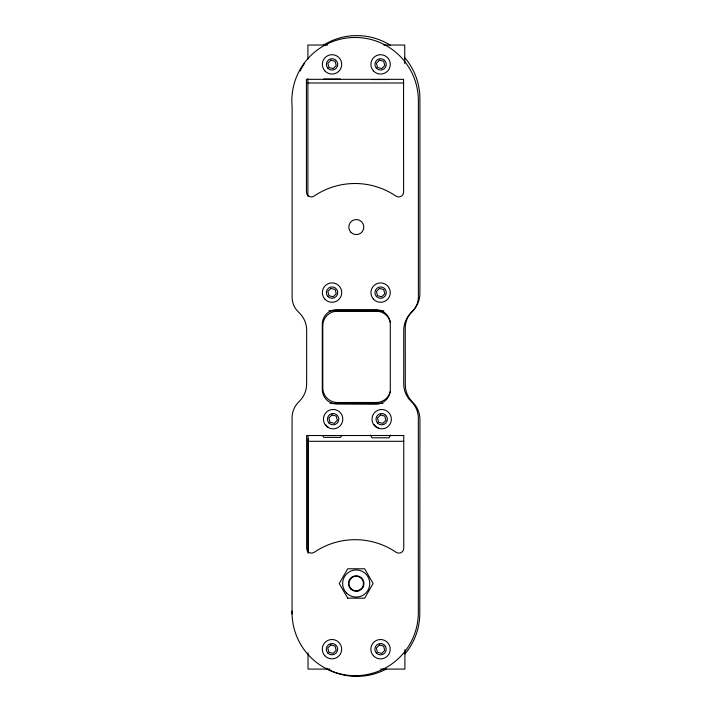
<?xml version="1.0" encoding="UTF-8"?>
<svg xmlns="http://www.w3.org/2000/svg" width="712" height="712" viewBox="0 0 712 712"><rect width="100%" height="100%" fill="white"/><g stroke="black" fill="none" stroke-linecap="round" stroke-linejoin="round"><path stroke-width="1.07" d="M341.698 435.53L340.639 437.364L323.693 437.364L322.634 435.53M390.541 435.059L388.957 437.809L372.002 437.809L370.418 435.059M327.707 45.034L307.895 45.034L307.895 59.132M383.83 45.034L404.745 45.034L404.745 63.475M323.551 79.059L340.496 79.059M371.86 79.513L388.814 79.513M307.895 82.993L403.642 82.993M328.802 310.797L383.83 310.797M330.048 403.33L382.878 403.33M308.038 441.298L403.793 441.298M347.687 598.142L364.678 598.196L373.106 583.466L364.633 568.781L347.687 568.781L339.25 583.52L347.723 598.196M330.048 669.093L308.038 669.093L308.038 652.824M380.68 669.093L404.888 669.093L404.888 649.567M308.26 438.912L308.26 552.12M308.038 435.869L308.038 553.42M307.895 78.658L307.895 196.227M292.062 613.975L292.062 417.873A22.455 22.455 0 0 1 298.639 401.995L299.521 401.123A24.279 24.279 0 0 0 306.632 383.946L306.676 330.306A24.279 24.279 0 0 0 299.565 313.138L298.052 311.625A20.292 20.292 0 0 1 292.107 297.269L292.107 106.524A63.27 63.27 0 0 1 352.209 37.531A63.27 63.27 0 0 1 418.38 100.73L418.38 296.94A20.96 20.96 0 0 1 412.221 311.785L410.868 313.129A24.279 24.279 0 0 0 403.74 330.323L403.74 383.955A24.279 24.279 0 0 0 410.851 401.114L411.589 401.853A23.024 23.024 0 0 1 418.336 418.131L418.336 612.525A63.146 63.146 0 0 1 354.469 675.67A63.146 63.146 0 0 1 292.062 611.083M378.659 427.983A7.28 7.28 0 0 1 374.236 424.592M363.538 585.576A7.529 7.529 0 0 1 362.782 587.391M358.216 590.898A7.529 7.529 0 0 1 356.267 591.156M328.348 427.262A7.28 7.28 0 0 1 325.678 424.592M404.995 653.919A63.048 63.048 0 0 0 419.777 613.406L419.938 419.555A24.279 24.279 0 0 0 412.827 402.369L412.408 401.951A24.279 24.279 0 0 1 405.297 384.783L405.253 328.259A24.279 24.279 0 0 1 412.364 311.091L412.791 310.663A24.279 24.279 0 0 0 413.877 309.498M386.313 669.031A63.048 63.048 0 0 1 327.111 669.004M390.301 391.68A14.569 14.569 0 0 1 376.239 402.485L337.39 402.494A14.569 14.569 0 0 1 322.812 387.933L322.794 325.758A14.569 14.569 0 0 1 337.355 311.188L376.203 311.171A14.569 14.569 0 0 1 390.274 321.966M300.126 70.995A63.092 63.092 0 0 1 304.513 63.404M323.408 45.168A63.092 63.092 0 0 1 390.238 45.185M404.416 57.289A63.092 63.092 0 0 1 419.902 98.692L419.902 293.495A24.279 24.279 0 0 1 414.882 308.269M330.92 60.173L327.832 63.243L328.953 67.453L333.154 68.592L336.242 65.522L335.13 61.303L330.92 60.173M379.478 60.173L376.39 63.243L377.511 67.453L381.712 68.592L384.809 65.522L383.688 61.303L379.478 60.173M330.92 288.387L327.832 291.457L328.953 295.667L333.154 296.806L336.242 293.736L335.13 289.517L330.92 288.387M379.487 288.405L376.399 291.475L377.511 295.685L381.721 296.824L384.809 293.753L383.697 289.544L379.487 288.405M332.006 414.945L328.917 418.024L330.039 422.234L334.248 423.373L337.337 420.294L336.215 416.084L332.006 414.945M380.573 414.963L377.485 418.042L378.606 422.252L382.807 423.391L385.895 420.32L384.783 416.102L380.573 414.963M330.849 644.965L327.76 648.036L328.882 652.254L333.091 653.394L336.18 650.314L335.058 646.104L330.849 644.965M379.416 644.983L376.328 648.053L377.449 652.272L381.65 653.411L384.738 650.332L383.626 646.122L379.416 644.983M403.562 79.335L306.436 79.335L306.436 192.107A4.859 4.859 0 0 0 314.028 196.12A72.838 72.838 0 0 1 395.997 196.138A4.859 4.859 0 0 0 403.588 192.124L403.562 79.335M375.731 309.631L336.856 309.622A14.569 14.569 0 0 0 322.287 324.191L322.287 389.455A14.569 14.569 0 0 0 336.767 404.024L375.642 404.247A14.569 14.569 0 0 0 390.292 389.678L390.292 324.2A14.569 14.569 0 0 0 375.731 309.631M403.748 435.522L306.632 435.522L306.632 548.284A4.859 4.859 0 0 0 314.214 552.307A72.838 72.838 0 0 1 396.183 552.316A4.859 4.859 0 0 0 403.775 548.302L403.748 435.522M324.841 299.076A9.683 9.683 0 0 0 341.253 295.587A9.683 9.683 0 0 0 330.021 283.118A9.683 9.683 0 0 0 324.841 299.076M327.805 296.406A5.696 5.696 0 0 0 337.452 294.359A5.696 5.696 0 0 0 330.858 287.025A5.696 5.696 0 0 0 327.805 296.406M373.408 299.093A9.683 9.683 0 0 0 389.811 295.605A9.683 9.683 0 0 0 378.588 283.145A9.683 9.683 0 0 0 373.408 299.093M376.372 296.423A5.696 5.696 0 0 0 386.02 294.376A5.696 5.696 0 0 0 379.416 287.043A5.696 5.696 0 0 0 376.372 296.423M324.841 70.862A9.683 9.683 0 0 0 341.253 67.373A9.683 9.683 0 0 0 330.021 54.904A9.683 9.683 0 0 0 324.841 70.862M327.805 68.192A5.696 5.696 0 0 0 337.452 66.145A5.696 5.696 0 0 0 330.858 58.811A5.696 5.696 0 0 0 327.805 68.192M373.399 70.862A9.683 9.683 0 0 0 389.811 67.373A9.683 9.683 0 0 0 378.588 54.904A9.683 9.683 0 0 0 373.399 70.862M376.372 68.192A5.696 5.696 0 0 0 386.011 66.145A5.696 5.696 0 0 0 379.416 58.811A5.696 5.696 0 0 0 376.372 68.192M351.069 588.655A7.262 7.262 0 0 0 363.218 585.398A7.262 7.262 0 0 0 354.318 576.498A7.262 7.262 0 0 0 351.069 588.655M350.989 232.397A7.529 7.529 0 0 0 363.583 229.024A7.529 7.529 0 0 0 354.362 219.803A7.529 7.529 0 0 0 350.989 232.397M324.77 655.654A9.683 9.683 0 0 0 341.182 652.165A9.683 9.683 0 0 0 329.959 639.705A9.683 9.683 0 0 0 324.77 655.654M327.743 652.984A5.696 5.696 0 0 0 337.381 650.937A5.696 5.696 0 0 0 330.786 643.612A5.696 5.696 0 0 0 327.743 652.984M373.337 655.681A9.683 9.683 0 0 0 389.749 652.192A9.683 9.683 0 0 0 378.517 639.723A9.683 9.683 0 0 0 373.337 655.681M376.301 653.002A5.696 5.696 0 0 0 385.948 650.955A5.696 5.696 0 0 0 379.354 643.63A5.696 5.696 0 0 0 376.301 653.002M325.927 425.642A9.683 9.683 0 0 0 342.339 422.154A9.683 9.683 0 0 0 331.116 409.685A9.683 9.683 0 0 0 325.927 425.642M328.899 422.973A5.696 5.696 0 0 0 338.538 420.917A5.696 5.696 0 0 0 331.943 413.592A5.696 5.696 0 0 0 328.899 422.973M374.494 425.66A9.683 9.683 0 0 0 390.906 422.172A9.683 9.683 0 0 0 379.683 409.703A9.683 9.683 0 0 0 374.494 425.66M377.458 422.99A5.696 5.696 0 0 0 387.106 420.934A5.696 5.696 0 0 0 380.511 413.61A5.696 5.696 0 0 0 377.458 422.99M346.611 593.105A13.564 13.564 0 0 0 369.297 587.026A13.564 13.564 0 0 0 352.689 570.419A13.564 13.564 0 0 0 346.611 593.105M350.722 588.993A7.752 7.752 0 0 0 363.69 585.522A7.752 7.752 0 0 0 354.193 576.035A7.752 7.752 0 0 0 350.722 588.993"/></g></svg>
